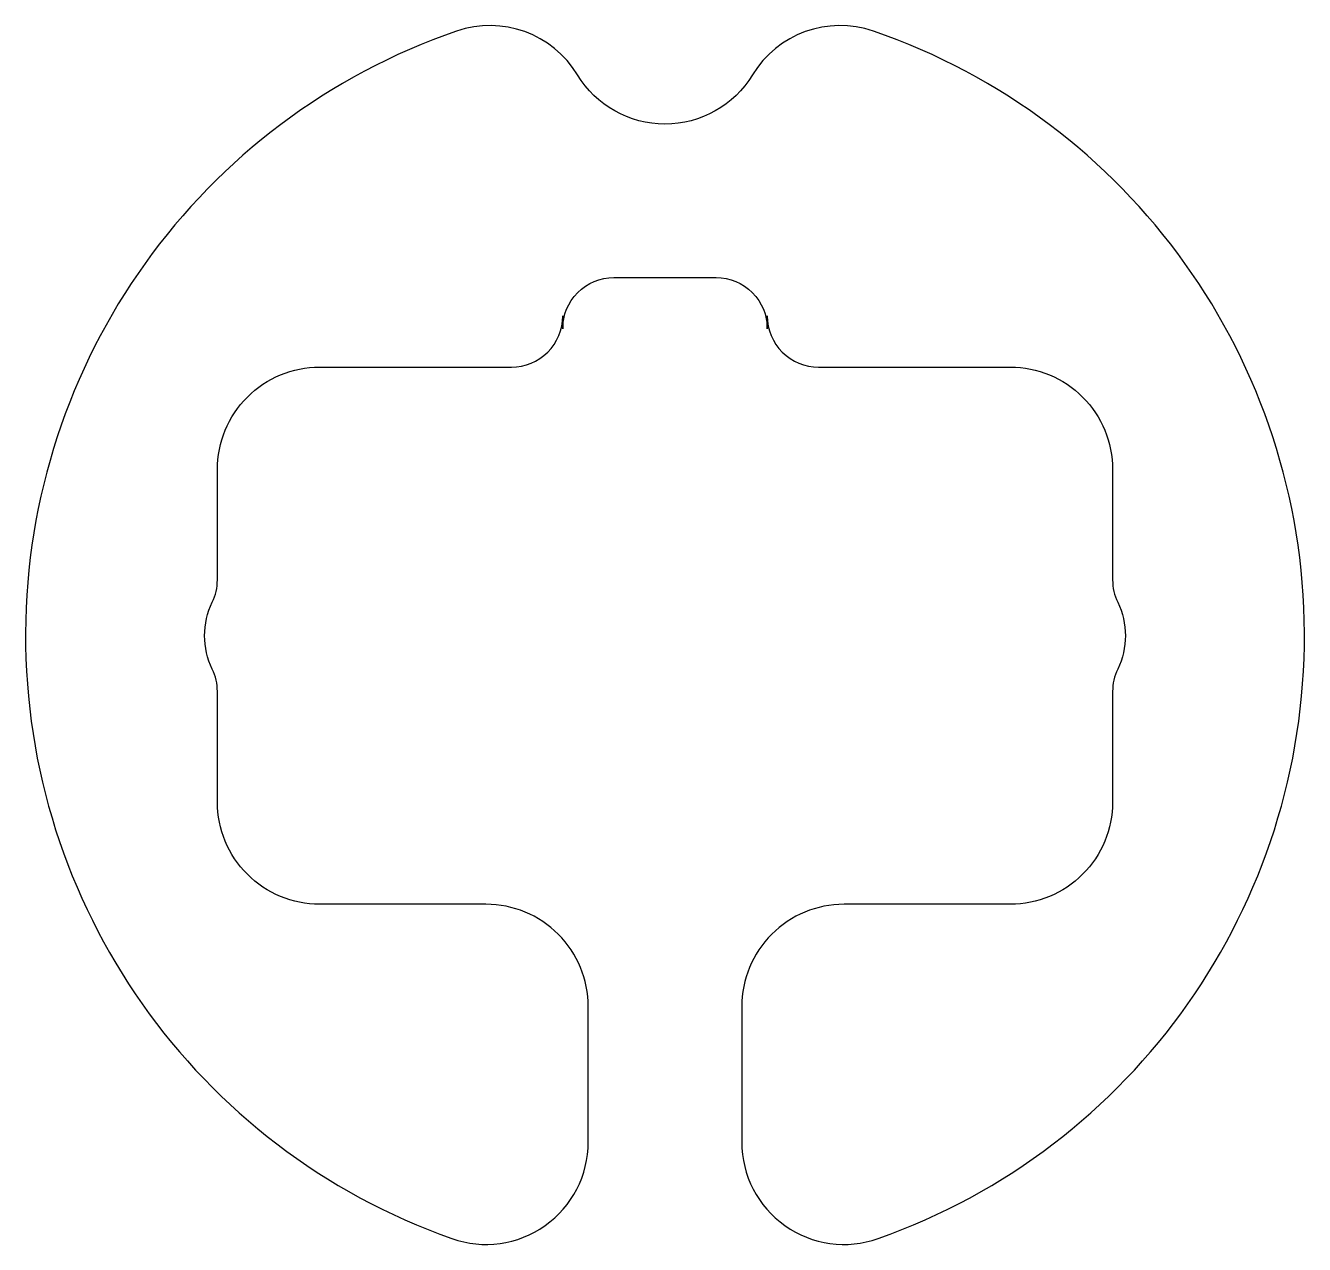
# Model space of a CAD drawing. Header units: millimetres. Extents: x -12.5 to 12.5, y -11.9 to 11.9.
import ezdxf

# ---------------------------------------------------------------- set-up
doc = ezdxf.new("R2010")
doc.units = ezdxf.units.MM

msp = doc.modelspace()

# ---------------------------------------------------------------- linework, layer by layer
msp.add_lwpolyline([(4.073, 11.818, 0.353141), (1.71, 10.964, -0.563315), (-1.71, 10.964, 0.353141), (-4.073, 11.818, 0.710101), (-4.167, -11.785, 0.517638), (-1.5, -9.899), (-1.5, -7.25, 0.414214), (-3.5, -5.25), (-6.75, -5.25, -0.414214), (-8.75, -3.25), (-8.75, -1.09, 0.113237), (-8.85, -0.654, -0.229416), (-8.85, 0.654, 0.113237), (-8.75, 1.09), (-8.75, 3.25, -0.414214), (-6.75, 5.25), (-3, 5.25, 0.414214), (-2, 6.25), (-2, 6, -0.414214), (-1, 7), (1, 7, -0.414214), (2, 6), (2, 6.25, 0.414214), (3, 5.25), (6.75, 5.25, -0.414214), (8.75, 3.25), (8.75, 1.09, 0.113237), (8.85, 0.654, -0.229416), (8.85, -0.654, 0.113237), (8.75, -1.09), (8.75, -3.25, -0.414214), (6.75, -5.25), (3.5, -5.25, 0.414214), (1.5, -7.25), (1.5, -9.899, 0.517638), (4.167, -11.785, 0.710101)], format="xyb", close=True)

doc.saveas('drawing.dxf')
